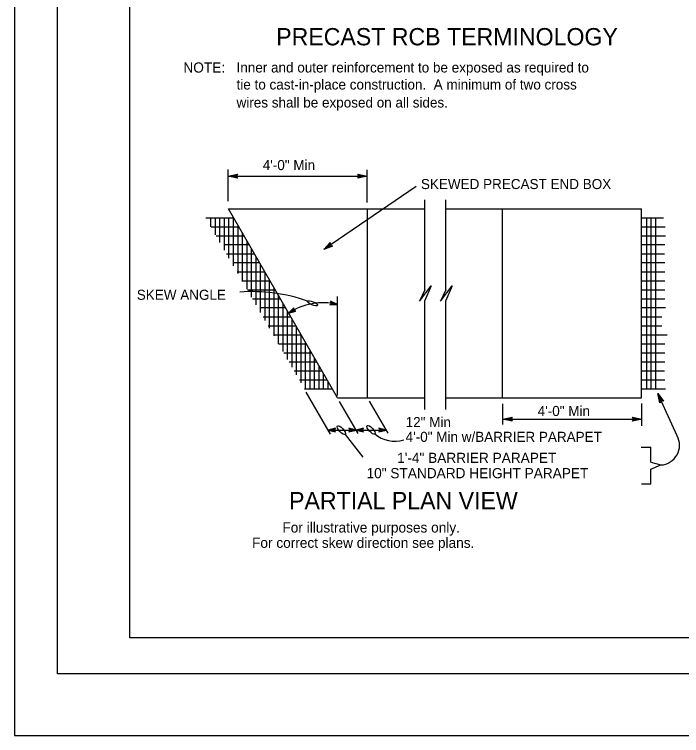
# Model space of a CAD drawing. Extents: x -894 to 866, y -472 to 714.
# Drawn here: x -894 to -431, y -472 to 28 of the extents above; entities that cross this region are included whole.
import ezdxf

# ---------------------------------------------------------------- set-up
doc = ezdxf.new("R2010")
doc.units = 0
for name, color, linetype in [('border_PLOTTING-ELEMENTS', 7, 'Continuous'), ('border_rw_22x34_Cut_Lines', 7, 'Continuous'), ('border_SHEET', 7, 'Continuous'), ('df_CULV-BOX', 7, 'Continuous'), ('df_CULV-BOX-anno', 7, 'Continuous'), ('str_Misc-Steel-A', 7, 'Continuous')]:
    doc.layers.add(name, color=color, linetype=linetype)

msp = doc.modelspace()

# ---------------------------------------------------------------- linework, layer by layer
at = {"layer": 'border_PLOTTING-ELEMENTS'}
for points in [[(-894.04, -472.44), (865.96, -472.44), (865.96, 713.56), (-894.04, 713.56)], [(-864.04, 670.56), (835.96, 670.56), (835.96, -429.44), (-864.04, -429.44)]]:
    msp.add_lwpolyline(points, close=True, dxfattribs=at)
at = {"layer": 'border_rw_22x34_Cut_Lines'}
msp.add_lwpolyline([(-864.04, 670.56), (835.96, 670.56), (835.96, -429.44), (-864.04, -429.44)], close=True, dxfattribs=at)
at = {"layer": 'border_SHEET'}
for p, q in [((-814.04, -404.44), (-814.04, 645.56)), ((810.96, -404.44), (-814.04, -404.44))]:
    msp.add_line(p, q, dxfattribs=at)
at = {"layer": 'df_CULV-BOX'}
for p, q in [((-609.15, -162.9), (-609.15, -100.42)), ((-594.57, -162.9), (-594.57, -100.42)), ((-669.76, -237.91), (-745.54, -106.66)), ((-745.54, -106.66), (-609.15, -106.66)), ((-648.92, -237.92), (-648.92, -106.78)), ((-594.57, -106.66), (-458.67, -106.66)), ((-555.18, -237.92), (-555.18, -106.78)), ((-458.67, -237.91), (-458.67, -106.66)), ((-612.93, -170.59), (-604.76, -160.13)), ((-604.76, -160.13), (-609.15, -170.13)), ((-598.35, -170.59), (-590.18, -160.13)), ((-590.18, -160.13), (-594.57, -170.13)), ((-609.15, -162.9), (-612.93, -170.59)), ((-594.57, -162.9), (-598.35, -170.59)), ((-609.15, -246), (-609.15, -170.13)), ((-594.57, -246), (-594.57, -170.13)), ((-669.76, -237.91), (-609.15, -237.91)), ((-594.57, -237.91), (-458.67, -237.91))]:
    msp.add_line(p, q, dxfattribs=at)
at = {"layer": 'df_CULV-BOX-anno'}
for p, q in [((-745.61, -101.34), (-745.61, -79.19)), ((-649.1, -102.27), (-649.1, -79.49)), ((-745.61, -83.89), (-739.1, -82.44)), ((-745.61, -83.89), (-739.1, -82.44)), ((-745.61, -83.89), (-649.1, -83.89)), ((-739.1, -85.34), (-745.61, -83.89)), ((-745.61, -83.89), (-745.61, -83.89)), ((-739.1, -85.34), (-745.61, -83.89)), ((-745.61, -83.89), (-745.61, -83.89)), ((-739.33, -84.95), (-744.11, -83.89)), ((-739.33, -84.95), (-744.11, -83.89)), ((-744.1, -83.88), (-739.35, -82.83)), ((-744.1, -83.88), (-739.35, -82.83)), ((-742.61, -83.89), (-739.54, -83.21)), ((-742.61, -83.89), (-739.54, -83.21)), ((-739.59, -84.56), (-742.61, -83.89)), ((-739.59, -84.56), (-742.61, -83.89)), ((-741.11, -83.89), (-739.8, -83.6)), ((-741.11, -83.89), (-739.8, -83.6)), ((-739.78, -84.19), (-741.11, -83.89)), ((-739.78, -84.19), (-741.11, -83.89)), ((-739.1, -82.44), (-739.97, -83.89)), ((-739.1, -82.44), (-739.97, -83.89)), ((-739.97, -83.89), (-739.1, -85.34)), ((-739.97, -83.89), (-739.1, -85.34)), ((-739.1, -82.44), (-739.1, -82.44)), ((-739.1, -82.44), (-739.1, -82.44)), ((-654.74, -83.89), (-655.61, -82.43)), ((-655.61, -82.43), (-655.61, -82.43)), ((-655.61, -82.43), (-649.1, -83.89)), ((-649.1, -83.89), (-655.61, -85.33)), ((-655.61, -85.33), (-654.74, -83.89)), ((-655.38, -82.82), (-650.6, -83.89)), ((-650.61, -83.89), (-655.36, -84.94)), ((-652.1, -83.88), (-655.16, -84.56)), ((-655.12, -83.21), (-652.1, -83.88)), ((-654.93, -83.59), (-653.6, -83.88)), ((-653.6, -83.88), (-654.91, -84.17)), ((-649.1, -83.89), (-649.1, -83.89)), ((-739.1, -85.34), (-739.1, -85.34)), ((-739.1, -85.34), (-739.1, -85.34)), ((-655.61, -85.33), (-655.61, -85.33)), ((-615.13, -91.15), (-679.38, -134.92)), ((-679.38, -134.92), (-674.81, -130.06)), ((-674.81, -130.06), (-674.81, -130.06)), ((-674.81, -130.06), (-674.72, -131.74)), ((-673.18, -132.46), (-679.38, -134.92)), ((-679.38, -134.92), (-679.38, -134.92)), ((-673.59, -132.27), (-678.14, -134.08)), ((-678.13, -134.07), (-674.8, -130.53)), ((-676.9, -133.23), (-674.75, -130.95)), ((-674.02, -132.09), (-676.9, -133.23)), ((-675.66, -132.39), (-674.74, -131.41)), ((-674.39, -131.89), (-675.66, -132.39)), ((-674.72, -131.74), (-673.18, -132.46)), ((-673.18, -132.46), (-673.18, -132.46)), ((-669.76, -236.31), (-669.76, -167.52)), ((-674.65, -263.03), (-691.47, -233.9)), ((-433.98, -264.21), (-447.45, -234.86)), ((-446.05, -241.38), (-447.45, -234.86)), ((-447.45, -234.86), (-447.45, -234.86)), ((-447.45, -234.86), (-443.42, -240.18)), ((-655.5, -262.62), (-668.37, -240.33)), ((-634.72, -262.44), (-647.62, -240.09)), ((-445.8, -241.01), (-446.82, -236.22)), ((-446.81, -236.23), (-443.88, -240.11)), ((-445.55, -240.62), (-446.2, -237.59)), ((-446.2, -237.59), (-444.3, -240.09)), ((-445.09, -239.99), (-446.05, -241.38)), ((-445.29, -240.29), (-445.58, -238.95)), ((-445.58, -238.95), (-444.76, -240.02)), ((-443.42, -240.18), (-445.09, -239.99)), ((-443.42, -240.18), (-443.42, -240.18)), ((-555.06, -256.38), (-555.06, -242.08)), ((-458.55, -257.3), (-458.55, -241.77)), ((-446.05, -241.38), (-446.05, -241.38)), ((-555.06, -252.69), (-548.55, -251.25)), ((-555.06, -252.69), (-458.55, -252.69)), ((-548.55, -254.15), (-555.06, -252.69)), ((-555.06, -252.69), (-555.06, -252.69)), ((-548.78, -253.76), (-553.56, -252.69)), ((-553.55, -252.69), (-548.81, -251.64)), ((-552.06, -252.69), (-549, -252.02)), ((-549.04, -253.37), (-552.06, -252.69)), ((-550.56, -252.7), (-549.25, -252.41)), ((-549.23, -252.99), (-550.56, -252.7)), ((-548.55, -251.25), (-549.42, -252.69)), ((-549.42, -252.69), (-548.55, -254.15)), ((-548.55, -251.25), (-548.55, -251.25)), ((-548.55, -254.15), (-548.55, -254.15)), ((-464.2, -252.69), (-465.06, -251.24)), ((-465.06, -251.24), (-465.06, -251.24)), ((-465.06, -251.24), (-458.55, -252.69)), ((-464.2, -252.69), (-465.06, -251.24)), ((-465.06, -251.24), (-465.06, -251.24)), ((-465.06, -251.24), (-458.55, -252.69)), ((-458.55, -252.69), (-465.06, -254.14)), ((-465.06, -254.14), (-464.2, -252.69)), ((-458.55, -252.69), (-465.06, -254.14)), ((-465.06, -254.14), (-464.2, -252.69)), ((-465.06, -254.14), (-465.06, -254.14)), ((-465.06, -254.14), (-465.06, -254.14)), ((-464.83, -251.63), (-460.05, -252.69)), ((-464.83, -251.63), (-460.05, -252.69)), ((-460.06, -252.7), (-464.81, -253.75)), ((-460.06, -252.7), (-464.81, -253.75)), ((-461.55, -252.69), (-464.62, -253.37)), ((-461.55, -252.69), (-464.62, -253.37)), ((-464.57, -252.02), (-461.55, -252.69)), ((-464.57, -252.02), (-461.55, -252.69)), ((-464.38, -252.39), (-463.05, -252.69)), ((-464.38, -252.39), (-463.05, -252.69)), ((-463.05, -252.69), (-464.36, -252.98)), ((-463.05, -252.69), (-464.36, -252.98)), ((-458.55, -252.69), (-458.55, -252.69)), ((-458.55, -252.69), (-458.55, -252.69)), ((-676.26, -260.24), (-635.99, -260.24)), ((-664.43, -263.25), (-652.12, -279.09)), ((-459.04, -272.17), (-452.23, -272.17)), ((-452.23, -282.53), (-452.23, -272.17)), ((-452.23, -282.53), (-445.33, -284.5)), ((-452.23, -287.31), (-445.33, -284.5)), ((-452.23, -297.49), (-452.23, -287.31)), ((-458.71, -297.49), (-452.23, -297.49))]:
    msp.add_line(p, q, dxfattribs=at)
for points in [[(-669.88, -172.96), (-674.62, -170.78), (-674.03, -172.18), (-675.09, -173.27), (-669.88, -172.96)], [(-670.76, -172.8), (-674.2, -171.21), (-673.77, -172.23), (-674.54, -173.02), (-670.76, -172.8)], [(-671.5, -172.66), (-673.84, -171.57), (-673.55, -172.27), (-674.07, -172.81), (-671.5, -172.66)], [(-672.11, -172.54), (-673.55, -171.87), (-673.37, -172.3), (-673.7, -172.64), (-672.11, -172.54)], [(-672.18, -172.69), (-673.24, -172.2), (-673.18, -172.34), (-673.29, -172.45), (-672.12, -172.38)], [(-703.78, -179.13), (-698.79, -177.6), (-700.17, -176.95), (-700.11, -175.43), (-703.78, -179.13)], [(-703.01, -178.67), (-699.39, -177.55), (-700.39, -177.08), (-700.35, -175.98), (-703.01, -178.67)], [(-702.37, -178.28), (-699.9, -177.52), (-700.58, -177.2), (-700.55, -176.45), (-702.37, -178.28)], [(-701.88, -177.8), (-700.76, -177.46), (-700.9, -177.39), (-700.9, -177.24), (-701.72, -178.07)], [(-701.83, -177.96), (-700.32, -177.49), (-700.74, -177.29), (-700.72, -176.83), (-701.83, -177.96)], [(-676.26, -260.24), (-671.19, -261.51), (-672.03, -260.24), (-671.19, -258.98), (-676.26, -260.24)], [(-675.36, -260.24), (-671.69, -261.17), (-672.3, -260.24), (-671.69, -259.33), (-675.36, -260.24)], [(-674.6, -260.24), (-672.1, -260.87), (-672.52, -260.24), (-672.1, -259.62), (-674.6, -260.24)], [(-673.98, -260.24), (-672.44, -260.63), (-672.7, -260.24), (-672.44, -259.86), (-673.98, -260.24)], [(-673.94, -260.09), (-672.81, -260.37), (-672.89, -260.24), (-672.81, -260.12), (-673.94, -260.4)], [(-656.87, -260.24), (-661.93, -258.98), (-661.09, -260.24), (-661.93, -261.51), (-656.87, -260.24)], [(-657.77, -260.24), (-661.43, -259.33), (-660.82, -260.24), (-661.43, -261.17), (-657.77, -260.24)], [(-658.52, -260.24), (-661.02, -259.62), (-660.6, -260.24), (-661.02, -260.87), (-658.52, -260.24)], [(-659.14, -260.24), (-660.68, -259.86), (-660.42, -260.24), (-660.68, -260.63), (-659.14, -260.24)], [(-659.18, -260.4), (-660.31, -260.12), (-660.23, -260.24), (-660.31, -260.37), (-659.18, -260.09)], [(-656.87, -260.24), (-651.8, -261.51), (-652.64, -260.24), (-651.8, -258.98), (-656.87, -260.24)], [(-655.97, -260.24), (-652.3, -261.17), (-652.91, -260.24), (-652.3, -259.33), (-655.97, -260.24)], [(-655.21, -260.24), (-652.71, -260.87), (-653.13, -260.24), (-652.71, -259.62), (-655.21, -260.24)], [(-654.59, -260.24), (-653.05, -260.63), (-653.31, -260.24), (-653.05, -259.86), (-654.59, -260.24)], [(-654.55, -260.09), (-653.42, -260.37), (-653.5, -260.24), (-653.42, -260.12), (-654.55, -260.4)], [(-635.99, -260.24), (-641.05, -258.98), (-640.21, -260.24), (-641.05, -261.51), (-635.99, -260.24)], [(-636.89, -260.24), (-640.56, -259.33), (-639.95, -260.24), (-640.56, -261.17), (-636.89, -260.24)], [(-637.64, -260.24), (-640.14, -259.62), (-639.72, -260.24), (-640.14, -260.87), (-637.64, -260.24)], [(-638.26, -260.24), (-639.8, -259.86), (-639.55, -260.24), (-639.8, -260.63), (-638.26, -260.24)], [(-638.3, -260.4), (-639.44, -260.12), (-639.35, -260.24), (-639.44, -260.37), (-638.3, -260.09)]]:
    msp.add_lwpolyline(points, dxfattribs=at)
for centre, radius, start, end in [((-729.03, -280.13), 116.07, 70.6413, 94.2105), ((-679.85, -214.38), 42.6, 76.4555, 124.1738), ((-629.94, -246.38), 21.63, 229.7785, 286.5897), ((-446.16, -270.71), 13.81, 273.4577, 28.0983)]:
    msp.add_arc(centre, radius, start, end, dxfattribs=at)
for centre, major_axis, ratio in [((-687.12, -172.15), (3.51, -1.43), 0.298771), ((-667.08, -260.31), (2.65, -2.94), 0.347943), ((-646.53, -260.03), (2.65, -2.94), 0.347943)]:
    msp.add_ellipse(centre, major_axis=major_axis, ratio=ratio, dxfattribs=at)
at = {"layer": 'str_Misc-Steel-A'}
for p, q in [((-761.18, -112.91), (-741.93, -112.91)), ((-757.6, -119.1), (-757.6, -112.89)), ((-754.48, -124.52), (-754.48, -112.89)), ((-751.35, -129.93), (-751.35, -112.89)), ((-748.23, -135.34), (-748.23, -112.89)), ((-745.1, -140.75), (-745.1, -112.89)), ((-741.98, -146.17), (-741.98, -112.89)), ((-458.67, -112.91), (-443.47, -112.91)), ((-455.15, -231.66), (-455.15, -112.91)), ((-452.02, -231.66), (-452.02, -112.91)), ((-448.9, -231.66), (-448.9, -112.91)), ((-757.57, -119.16), (-738.32, -119.16)), ((-738.85, -151.58), (-738.85, -118.25)), ((-458.67, -119.16), (-442.31, -119.16)), ((-735.73, -156.99), (-735.73, -123.66)), ((-753.96, -125.41), (-734.71, -125.41)), ((-732.6, -162.41), (-732.6, -129.07)), ((-458.67, -125.41), (-442.14, -125.41)), ((-731.1, -131.66), (-748.23, -131.66)), ((-729.48, -167.82), (-729.48, -134.48)), ((-442.47, -131.66), (-458.67, -131.66)), ((-746.74, -137.91), (-727.5, -137.91)), ((-726.35, -173.23), (-726.35, -139.9)), ((-458.67, -137.91), (-442.8, -137.91)), ((-723.89, -144.16), (-741.98, -144.16)), ((-442.64, -144.16), (-458.67, -144.16)), ((-723.23, -178.64), (-723.23, -145.31)), ((-739.52, -150.41), (-720.28, -150.41)), ((-720.1, -184.06), (-720.1, -150.72)), ((-458.67, -150.41), (-442.64, -150.41)), ((-735.92, -156.66), (-716.67, -156.66)), ((-716.97, -189.47), (-716.97, -156.13)), ((-458.67, -156.66), (-442.47, -156.66)), ((-732.31, -162.91), (-713.06, -162.91)), ((-713.85, -194.88), (-713.85, -161.55)), ((-458.67, -162.91), (-442.47, -162.91)), ((-728.7, -169.16), (-709.45, -169.16)), ((-710.73, -200.29), (-710.73, -166.96)), ((-458.67, -169.16), (-442.64, -169.16)), ((-707.6, -205.71), (-707.6, -172.37)), ((-705.85, -175.41), (-723.23, -175.41)), ((-704.48, -211.12), (-704.48, -177.78)), ((-442.2, -175.41), (-458.67, -175.41)), ((-721.48, -181.66), (-702.24, -181.66)), ((-701.35, -216.53), (-701.35, -183.2)), ((-458.67, -181.66), (-444.61, -181.66)), ((-717.87, -187.91), (-698.63, -187.91)), ((-698.23, -221.94), (-698.23, -188.61)), ((-458.67, -187.91), (-444.61, -187.91)), ((-714.27, -194.16), (-695.02, -194.16)), ((-695.1, -227.36), (-695.1, -194.02)), ((-458.67, -194.16), (-441, -194.16)), ((-691.97, -231.66), (-691.97, -199.44)), ((-710.66, -200.41), (-691.41, -200.41)), ((-688.85, -231.66), (-688.85, -204.85)), ((-458.67, -200.41), (-442.47, -200.41)), ((-707.05, -206.66), (-687.8, -206.66)), ((-685.73, -231.66), (-685.73, -210.26)), ((-458.67, -206.66), (-442.47, -206.66)), ((-703.44, -212.91), (-684.2, -212.91)), ((-458.67, -212.91), (-442.47, -212.91)), ((-699.83, -219.16), (-680.59, -219.16)), ((-682.6, -231.66), (-682.6, -215.67)), ((-458.67, -219.16), (-442.8, -219.16)), ((-679.48, -231.66), (-679.48, -221.09)), ((-696.22, -225.41), (-676.98, -225.41)), ((-676.35, -231.66), (-676.35, -226.5)), ((-458.67, -225.41), (-442.64, -225.41)), ((-692.61, -231.66), (-673.37, -231.66)), ((-458.67, -231.66), (-442.14, -231.66))]:
    msp.add_line(p, q, dxfattribs=at)

# ---------------------------------------------------------------- texts
at = {"layer": 'df_CULV-BOX-anno'}
for s, height, p in [('PRECAST RCB TERMINOLOGY', 12, (-712.34, 6.99)), ('NOTE:', 7.087, (-776.75, -11.96)), ('Inner and outer reinforcement to be exposed as required to', 7, (-739.85, -11.87)), ('tie to cast-in-place construction.  A minimum of two cross', 7, (-739.85, -23.69)), ('wires shall be exposed on all sides.', 7, (-739.85, -36.2)), ('4\'-0" Min', 7, (-721.67, -79.67)), ('SKEWED PRECAST END BOX', 7, (-611.89, -92.85)), ('SKEW ANGLE', 7, (-809.11, -169.77)), ('4\'-0" Min', 7, (-530.82, -250.49)), ('12" Min', 7, (-622.47, -258.2)), ('4\'-0" Min w/BARRIER PARAPET', 7, (-622.47, -268.42)), ('1\'-4" BARRIER PARAPET      ', 7.0866, (-628.37, -283.07)), ('10" STANDARD HEIGHT PARAPET', 7.0866, (-649.62, -293.7)), ('PARTIAL PLAN VIEW', 12, (-703.4, -315.23)), ('For illustrative purposes only.', 7.0866, (-708.02, -331.41)), ('For correct skew direction see plans.', 7.0866, (-729.09, -342.04))]:
    msp.add_text(s, height=height, dxfattribs=at).set_placement(p)

doc.saveas('drawing.dxf')
